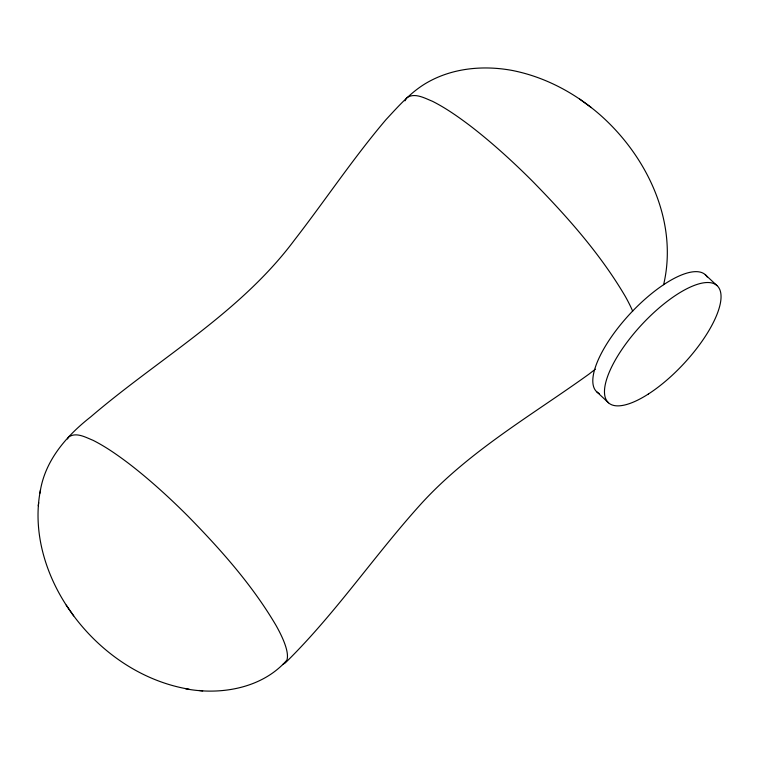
<?xml version="1.0" encoding="UTF-8"?>
<svg xmlns="http://www.w3.org/2000/svg" width="759" height="759" viewBox="0 0 759 759"><rect width="100%" height="100%" fill="white"/><g stroke="black" fill="none" stroke-linecap="round" stroke-linejoin="round"><path stroke-width="1.14" d="M663.613 284.682C678.442 221.723 647.076 156.401 600.217 114.979C575.104 92.977 544.62 76.697 511.699 70.35C483.863 65.312 453.92 67.855 428.826 81.64C411.776 90.881 399.035 105.615 386.018 119.609C353.296 158.1 325.288 200.281 294.359 240.186C239.825 313.277 158.849 358.447 90.672 416.919C67.096 435.353 45.863 459.413 40.493 489.811C32.571 529.791 44.392 571.423 66.223 605.122C93.869 647.816 138.489 680.814 189.162 689.238M40.009 493.132L40.493 489.811M38.263 505.779L38.718 502.648M67.494 438.958L68.566 437.099C76.08 431.7 85.71 437.383 93.091 440.334C105.52 446.624 116.962 454.632 128.062 462.981A149.153 29.098 45.9 0 1 187.919 516.101C220.698 549.563 252.244 584.952 276.067 625.492A169.646 33.102 45.9 0 1 286.902 660.083C262.614 688.176 220.973 695.5 185.661 688.793M404.964 100.843L406.653 97.902C414.575 92.209 424.727 98.205 432.497 101.308C445.599 107.93 457.649 116.374 469.356 125.178A157.16 30.664 45.9 0 1 532.42 181.145C566.954 216.4 600.198 253.696 625.302 296.408A178.744 34.876 45.9 0 1 632.683 311.19M595.312 369.216L588.908 374.178C531.945 415.154 469.925 450.694 422.032 502.828C374.832 554.782 335.563 613.67 285.308 662.882L282.585 664.609M198.849 690.443L202.7 690.937M591.327 107.617L579.696 99.106M705.291 274.711L716.989 285.593M596.859 391.938L608.557 402.83M66.223 605.122L73.689 615.872M599.344 393.589A79.847 28.69 -47.1 0 1 629.619 314.264A79.847 28.69 -47.1 0 1 707.217 276.988M648.347 394.035A79.847 28.69 -47.1 0 0 718.915 287.879A79.847 28.69 -47.1 0 0 621.052 350.734A79.847 28.69 -47.1 0 0 648.347 394.035"/></g></svg>
